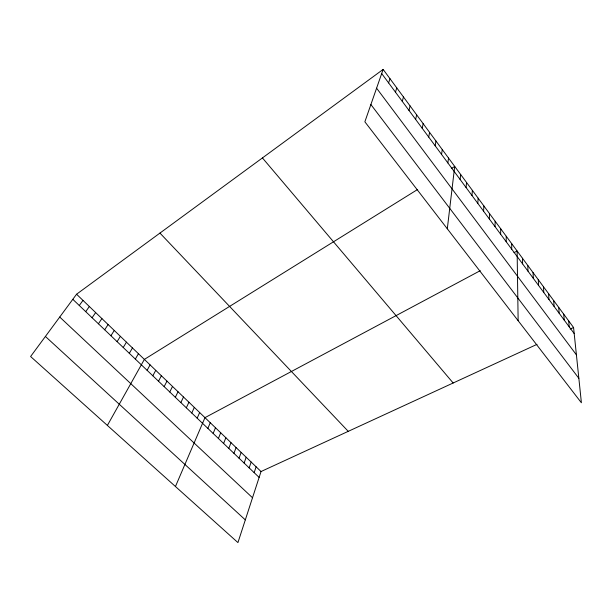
<?xml version="1.0" encoding="UTF-8"?>
<svg xmlns="http://www.w3.org/2000/svg" width="612" height="612" viewBox="0 0 612 612"><rect width="100%" height="100%" fill="white"/><g stroke="black" fill="none" stroke-linecap="round" stroke-linejoin="round"><path stroke-width="0.92" d="M506.208 241.74L506.239 236.255M500.639 234.22L500.723 228.781M495.009 226.624L495.162 221.238M489.332 218.951L489.539 213.626M483.602 211.209L483.87 205.938M477.819 203.398L478.148 198.181M471.982 195.511L472.372 190.355M466.084 187.547L466.543 182.453M460.132 179.507L460.652 174.474M447.303 228.781L454.708 166.418L451.557 168.376M447.862 162.937L448.527 158.034M441.55 154.408L442.277 149.565M435.17 145.786L435.974 141.02M428.721 137.08L429.601 132.383M422.211 128.283L423.167 123.662M415.632 119.401L416.665 114.849M408.984 110.42L410.094 105.945M402.268 101.347L403.461 96.956M395.482 92.183L396.752 87.868M388.62 82.918L389.982 78.688M537.007 344.357L261.033 471.531L237.938 542.592L30.6 356.521L76.569 294.227L383.135 69.408L573.566 327.512L581.4 402.788L364.867 121.811L383.135 69.408M254.164 472.648L256.114 466.795M249.16 467.866L251.157 462.037M244.127 463.054L246.169 457.241M239.055 458.212L241.143 452.406M233.945 453.331L236.079 447.548M228.804 448.412L230.984 442.644M223.625 443.463L225.859 437.718M218.407 438.483L220.695 432.753M213.16 433.457L215.485 427.75M207.873 428.408L210.253 422.716M175.453 486.509L204.974 417.644L480.259 270.672M197.179 418.187L199.657 412.534M191.778 413.024L194.31 407.393M186.331 407.822L188.917 402.214M180.854 402.581L183.493 396.997M175.33 397.303L178.023 391.741M169.769 391.986L172.515 386.447M164.161 386.631L166.969 381.115M158.523 381.238L161.377 375.745M152.832 375.799L155.754 370.337M147.11 370.329L150.085 364.882M107.383 425.424L144.371 359.397L417.69 189.437M135.344 359.083L138.442 353.698M129.308 353.315L132.467 347.953M123.226 347.501L126.447 342.169M117.099 341.641L120.38 336.34M110.917 335.736L114.268 330.457M104.69 329.784L108.11 324.536M98.417 323.786L101.898 318.569M92.091 317.743L95.64 312.556M85.718 311.646L89.337 306.497M79.292 305.51L82.98 300.385M513.981 252.664L517.117 250.997L518.142 320.696M570.177 329.072L573.566 327.512M45.403 336.455L245.32 519.886M59.731 317.047L252.511 497.755M72.813 299.314L259.128 477.398M76.569 294.227L261.033 471.531M159.946 233.088L348.251 431.338M262.433 157.927L453.155 382.997M370.887 104.537L578.853 378.315M376.587 88.189L576.412 354.845M381.689 73.555L574.201 333.578M568.663 320.856L569.244 326.892M563.706 314.147L564.249 320.137M558.71 307.377L559.207 313.329M553.676 300.546L554.12 306.459M548.589 293.653L548.987 299.52M543.464 286.699L543.808 292.528M538.285 279.692L538.583 285.467M533.067 272.608L533.304 278.345M527.796 265.47L527.988 271.162M522.48 258.264L522.617 263.902M511.701 243.66L511.724 249.199"/></g></svg>
